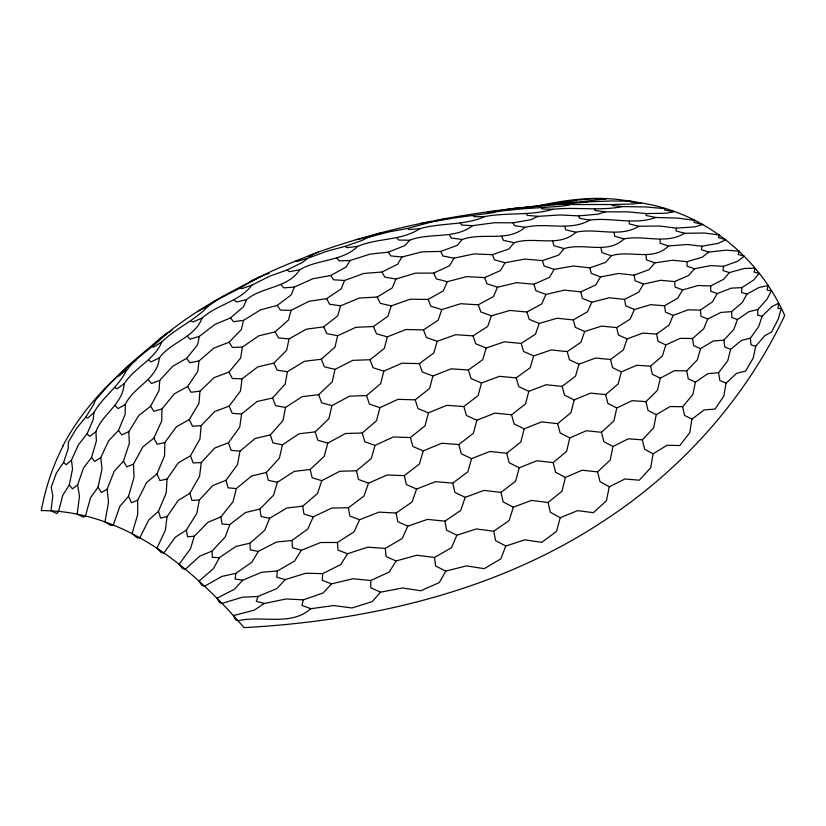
<?xml version="1.0" encoding="UTF-8"?>
<svg xmlns="http://www.w3.org/2000/svg" width="826" height="826" viewBox="0 0 826 826"><rect width="100%" height="100%" fill="white"/><g stroke="black" fill="none" stroke-linecap="round" stroke-linejoin="round"><path stroke-width="1.24" d="M750.431 338.164L741.521 340.415L730.618 349.326L727.758 360.766L718.558 372.722L707.768 373.682L695.399 382.18L692.808 394.642L682.617 406.691L670.103 406.547L656.247 414.642L653.686 427.847L642.37 439.855L628.297 438.802L612.964 446.494L610.166 460.123L597.59 471.914L582.154 470.2L565.366 477.459L562.031 491.15L548.082 502.528L531.541 500.38L513.328 507.195L509.167 520.525L493.731 531.242L476.375 528.929L456.84 535.227L451.533 547.7L434.528 557.457L416.738 555.248L396.046 560.978L389.283 572.036L370.771 580.513L370.771 587.792L380.549 592.18L402.561 587.967L420.806 590.766L439.318 582.537L445.803 571.117L466.442 565.862L484.253 568.67L500.824 558.882L505.77 546.048L524.809 539.832L541.763 542.372L556.487 531.386L560.245 517.706L577.601 510.654L593.388 512.667L606.387 500.804L609.299 486.772L624.931 478.956L639.303 480.216L650.733 467.733L653.108 453.773L667.016 445.255L679.777 445.534L689.782 432.648L691.93 419.133L704.134 409.944L715.11 409.046L723.865 395.953L726.033 383.202L736.575 373.373L745.63 371.091L753.271 357.957L755.728 346.249L764.639 335.79L771.629 331.969L778.309 318.919L781.262 308.49L778.061 308.521L778.474 303.183L771.567 306.9L762.109 316.234L758.764 326.425L750.431 338.164L750.979 344.845L755.728 346.249M708.842 252.075L702.141 257.237L687.046 261.687L687.015 266.168L694.449 268.791L710.814 265.6L723.545 266.302L737.566 261.315L744.319 256.205L738.093 254.429L739.198 251.166L726.126 250.164L708.842 252.075L701.439 249.731L701.986 246.21L718.197 243.35L725.837 239.705L718.424 237.609L719.446 234.976L704.248 233.015L684.558 233.273L676.019 230.908L676.411 228.141L694.532 226.913L702.74 224.517L694.047 222.37L694.78 220.356L677.516 218.085L655.741 217.465L646.097 215.503L646.231 213.583L665.849 213.232L674.346 211.755L664.496 210.021L664.847 208.648L645.942 206.954L622.69 206.572L612.242 205.55L612.18 204.518L558.438 204.528L515.744 208.224L497.459 211.074M569.331 204.982L561.412 206.283L522.239 208.833L499.41 211.167L492.203 212.85L454.094 217.971L432.06 221.843L407.486 228.451L388.881 231.92L367.838 237.444L362.149 240.397L345.196 246.365L327.261 251.114L307.478 258.383L302.657 262.265L287.076 270.009L270.071 276.008L251.847 285.135C239.561 301.748 216.887 304.474 202.009 318.155C194.75 337.669 171.085 341.83 159.346 357.875C157.673 379.299 133.657 386.527 125.284 404.503L125.17 414.218L118.49 430.48L108.66 440.702L100.782 457.594L102.001 469.044L98.036 487.195L90.53 497.789L85.481 515.889L83.292 517.241L77.221 514.03L79.482 496.106L77.592 484.924L83.467 468.074L91.521 457.418L96.394 441.053L95.909 431.74C102.362 413.847 123.053 403.976 124.127 383.842C134.297 367.663 154.421 360.074 161.762 341.964C174.4 329.626 190.61 322.274 203.743 310.576C213.428 299.848 227.945 294.872 240.356 287.954C264.588 272.611 291.526 262.647 318.093 252.167C381.798 229.225 448.611 216.102 515.744 208.224M723.545 266.302L723.029 270.556L729.358 272.59L744.102 268.512L755.057 268.161L754.055 272.095L759.197 273.354L753.57 280.117L741.913 287.582L731.124 288.181L717.205 293.56L712.415 301.882L700.407 310.111L688.037 309.822L673.169 315.387L669.039 325.103L656.629 334.076L642.835 333.095L627.068 338.928L623.434 349.832L610.548 359.496L612.551 367.642L621.348 371.906L636.774 365.257L650.558 366.176L662.4 355.975L665.849 344.917L680.201 338.34L692.529 338.505L703.742 328.82L707.675 318.991L720.922 312.424L731.619 311.629L742.295 302.522L746.9 294.108L759.022 287.52L767.932 285.569L767.168 290.184L771.319 290.845L766.962 299.384L757.762 309.554L757.679 315.222L762.109 316.234M646.231 213.583L627.843 211.848L605.365 211.848L597.807 214.182L578.809 215.896L560.09 214.956L537.974 216.35L531.335 219.613L513.049 222.803L494.175 222.752L472.596 225.663C454.723 239.602 429.995 232.271 409.748 240.232L404.864 245.58L388.375 252.126L369.924 254.15L350.069 260.531L346.053 267.066L330.73 275.502L312.92 278.723L294.345 287.076L291.217 294.882L277.288 305.362L260.479 309.895L243.567 320.374L241.347 329.533L229.122 342.212L213.779 348.169L199.004 360.931L197.755 371.524L187.605 386.506L174.183 393.94L161.979 408.984L161.7 420.971L153.884 438.131L142.805 446.98L133.471 464.109L134.049 477.304L128.526 496.292L119.925 506.286L113.265 524.975L110.829 525.522L104.985 521.805L108.536 502.311L107.112 489.219L114.225 471.264L123.466 461.197L129.321 443.314L128.825 431.606L138.892 415.375L150.58 406.278L159.057 390.522L159.748 380.383L172.737 366.248L186.593 358.36L197.507 344.907L199.376 336.358L214.894 324.453L230.537 317.896L243.546 306.725L246.499 299.652C262.42 286.415 288.016 288.253 299.662 269.803C317.814 258.972 342.232 261.656 357.73 246.334C377.678 237.867 401.322 240.851 419.753 228.75C441.094 222.493 464.449 225.694 484.976 216.546C507.401 212.282 530.788 215.906 552.79 209.298C576.042 206.768 599.645 211.177 622.69 206.572M655.741 217.465C634.399 225.364 611.674 217.155 589.692 220.108C569.961 231.61 546.358 222.194 525.068 227.305C507.691 242.483 482.621 232.096 462.302 239.457L457.274 245.374L440.64 251.414L422.076 251.827L401.901 257.01L397.729 264.155L382.015 272.012L363.77 273.447L344.545 280.479L341.179 288.883L326.569 298.661L308.986 301.304L291.031 310.339L288.46 320.023L275.182 331.856L258.683 335.872L242.4 347.096L240.624 358.071L228.998 372.082L214.089 377.658L199.954 391.194L198.963 403.408L189.288 419.567L176.434 426.753L164.849 442.519L164.56 455.776L157.002 473.845L146.584 482.601L137.643 500.267L137.756 514.216L132.067 533.658L137.281 537.829L139.811 537.829L148.68 520.029L158.468 511.273L166.232 492.915L167.028 479.101L178.24 462.901L190.455 455.787L199.975 438.905L201.11 425.658L214.76 411.534L229.143 406.144L240.428 391.121L242.09 378.773L257.836 366.858L273.912 363.13L286.725 350.141L289.007 338.897L306.415 329.151L323.668 326.889L337.731 315.862L340.642 305.806L359.279 298.062L377.234 297.03L392.288 287.882L395.902 279.054L415.437 273.138L433.712 273.107L449.581 265.755L453.959 258.177L474.103 253.912L492.368 254.687L508.919 249.008L514.154 242.72C534.267 235.978 559.006 247.996 575.939 232.22C596.764 227.677 619.696 238.033 638.911 226.272L659.716 226.025L676.411 228.141M757.762 309.554L748.893 311.691L737.463 319.517L733.787 329.502L723.937 340.116L713.241 341.035L700.52 348.644L697.33 359.868L686.716 370.843L674.346 370.729L660.346 378.163L657.413 390.388L645.953 401.622L632.076 400.682L616.805 407.972L613.904 420.93L601.473 432.297L586.284 430.759L569.785 437.914L566.657 451.285L553.162 462.643L536.91 460.753L519.234 467.795L515.6 481.228L500.959 492.389L483.933 490.417L465.183 497.345L460.753 510.416L444.915 521.154L427.465 519.389L407.817 526.152L402.293 538.376L385.257 548.423L367.828 547.163L347.55 553.74L340.715 564.581L322.625 573.647L322.336 580.379L331.546 583.837L353.043 578.747L370.771 580.513M530.529 206.985L576.104 200.243L595.68 198.426L595.556 199.087L606.222 198.798L576.651 202.277L611.199 200.976L630.878 201.203L630.754 202.091L641.327 202.948L632.737 204.012L612.18 204.518M741.913 287.582L741.552 292.528L746.9 294.108M621.348 371.906L618.158 383.945L605.623 394.591L590.569 393.135L574.132 399.908L570.972 412.67L557.653 423.655L541.577 421.91L524.19 428.859L520.824 442.044L506.668 453.237L489.849 451.481L471.615 458.636L467.784 471.883L452.762 483.127L435.529 481.651L416.624 489.033L412.071 501.94L396.17 513.018L378.958 512.12L359.62 519.74L354.075 531.82L337.411 542.486L320.725 542.496L301.335 550.292L294.603 561.03L277.35 571.014L276.803 577.219L285.28 579.584L305.785 573.234L322.625 573.647M264.403 274.975C229.081 292.022 193.965 310.855 163.785 336.12C151.148 349.605 132.521 358.391 123.91 375.097C115.423 388.922 101.877 398.421 93.896 412.628L93.224 419.587L87.04 433.887L78.47 444.687L71.48 460.103L66.245 464.728L63.592 462.415L68.207 448.652L68.321 442.096L76.642 428.147L85.739 417.213L93.421 404.946L95.403 400.238L106.761 387.157L128.35 365.412L158.871 339.558L166.862 333.921M684.558 233.273C666.045 244.795 644.146 234.821 624.064 238.89C607.678 254.759 583.755 242.4 564.117 248.595L558.665 255.11L542.403 260.593L524.809 259.085L505.037 262.73L500.422 270.577L484.635 277.588L466.711 276.617L447.238 281.687L443.355 290.814L428.126 299.435L410.181 299.229L391.235 305.888L387.983 316.213L373.435 326.528L355.82 327.323L337.679 335.748L334.953 347.178L321.262 359.248L304.402 361.303L287.427 371.669L285.166 384.08L272.57 397.956L256.979 401.55L241.615 413.991L239.705 427.187L228.451 442.777L214.636 448.095L201.276 462.55L199.603 476.199L189.856 493.267L178.271 500.38L167.079 516.591L165.324 530.251L156.93 548.268L161.328 552.656L163.847 552.976L175.329 537.168L186.397 530.055L196.774 513.421L199.365 500.009L212.726 485.595L226.004 480.288L237.537 464.615L239.984 451.141L255.203 438.461L270.339 434.92L282.988 420.568L285.507 407.445L302.213 396.614L318.691 394.663L332.238 381.829L334.974 369.387L352.774 360.363L370.069 359.723L384.307 348.427L387.363 336.874L405.865 329.512L423.511 329.873L438.255 320.106L441.765 309.595L460.681 303.72L478.306 304.815L493.452 296.544L497.531 287.211L516.632 282.678L533.916 284.247L549.373 277.402L554.163 269.369L573.265 266.013L589.919 267.83L605.654 262.369L611.281 255.719C630.228 249.834 652.891 261.677 668.575 245.931L687.263 244.517L701.986 246.21M610.548 359.496L595.536 358.05L578.933 364.214L575.567 376.109L562.176 386.403L546.162 384.73L528.805 391.307L525.501 403.924L511.552 414.776L494.826 413.145L476.839 420.217L473.37 433.268L458.833 444.564L441.714 443.263L423.273 450.882L419.391 464.026L404.296 475.631L387.188 474.971L368.53 483.189L363.998 496.023L348.438 507.753L331.804 508.042L313.25 516.859L307.871 528.908L291.991 540.493L276.4 542.042L258.342 551.386L251.909 562.165L235.885 573.347L235.111 579.047L242.679 580.203L261.749 572.242L277.35 571.014M63.592 462.415L56.519 472.72L51.202 487.185L52.833 495.776L50.975 510.778L56.839 513.576L58.605 511.315L62.766 495.259L69.291 484.976L72.554 469.034L71.48 460.103M687.046 261.687L672.694 260.242L654.925 262.844L649.184 269.534L634.192 275.182L618.726 273.478L600.564 276.875L595.66 285.001L580.761 291.877L564.385 290.122L545.965 294.448L541.742 303.885L526.947 312.011L509.921 310.442L491.367 315.821L487.691 326.446L473.03 335.852L455.653 334.706L437.15 341.303L433.856 352.929L419.401 363.626L401.994 363.203L383.78 371.142L380.703 383.594L366.558 395.571L349.543 396.16L331.918 405.587L328.924 418.627L315.253 431.864L299.105 433.784L282.451 444.811L279.384 458.131L266.375 472.472L251.641 475.993L236.35 488.569L233.025 501.743L220.862 516.942L208.028 522.228L194.337 536.177L190.496 548.722L179.118 564.334L182.773 568.784L185.303 569.31L199.613 556.249L212.117 551.045L225.281 536.9L229.783 524.593L245.446 512.523L259.849 509.064L273.53 495.228L277.433 482.239L294.293 471.378L310.163 469.498L324.257 456.303L327.777 443.108L345.454 433.526L362.253 432.979L376.563 420.661L379.877 407.672L397.998 399.35L415.23 399.825L429.623 388.468L432.896 375.995L451.161 368.83L468.363 369.996L482.745 359.671L486.173 347.973L504.335 341.84L521.175 343.42L535.485 334.158L539.233 323.451L557.137 318.227L573.296 319.93L587.513 311.743L591.788 302.213L609.268 297.783L624.487 299.373L638.632 292.249L643.578 284.061L660.532 280.303L674.615 281.552L688.678 275.502L694.449 268.791M331.546 583.837L323.142 592.954L303.307 599.882L301.934 605.437L310.855 608.7L333.828 605.541L351.959 607.967L372.268 601.617L380.549 592.18M729.358 272.59L723.617 279.322L710.67 285.982L698.156 285.507L682.617 289.926L677.712 298.186L664.548 305.754L650.661 304.66L634.368 309.513L630.135 319.125L616.712 327.602L601.638 326.094L584.684 331.474L580.936 342.274L567.225 351.618L551.19 349.945L533.658 355.934L530.22 367.715L516.198 377.905L499.462 376.326L481.496 383.027L478.151 395.561L463.83 406.537L446.711 405.318L428.467 412.845L425.008 425.844L410.408 437.522L393.29 436.975L375.025 445.41L364.762 441.683L362.253 432.979M375.025 445.41L371.246 458.544L356.46 470.81L339.785 471.264L321.81 480.66L317.494 493.535L302.677 506.193L286.983 507.949L269.668 518.263L264.64 530.406L249.958 543.178L235.782 546.492L219.437 557.633L213.469 568.546L198.983 581.122L202.009 585.52L204.559 586.233L221.822 576.434L235.885 573.347M285.28 579.584L276.937 588.535L258.011 596.424L256.318 601.38L264.382 603.455L286.23 598.943L303.307 599.882M63.013 446.174C52.575 466.391 45.43 488.228 41.3 510.582C124.251 510.447 192.675 567.947 244.042 627.636C368.799 620.811 495.424 591.726 601.091 522.621C679.674 472.1 744.732 400.135 784.7 315.491C759.156 257.433 704.826 212.891 641.647 203.01A477.996 275.977 60 0 0 624.642 200.388C595.278 195.793 565.831 199.778 537.034 206.118M369.903 237.01L370.44 236.102M158.871 339.558L167.585 332.486M242.679 580.203L234.584 589.144L216.949 598.261L219.489 602.546L222.018 603.434L242.328 597.239L258.011 596.424M93.896 412.628L87.763 418.07L85.739 417.213M126.244 369.934L119.264 375.799L117.808 376.098M77.592 484.924L72.451 488.858L69.291 484.976M249.762 281.718L260.118 276.483M95.909 431.74L89.766 436.376L87.04 433.887M168.855 332.517L171.849 330.4M124.127 383.842L116.982 388.819L114.762 387.559M211.229 303.803L216.464 300.21M310.855 608.7C290.432 626.635 262.09 615.071 238.053 620.77L235.555 619.696L233.376 615.566L254.191 610.207L264.382 603.455M100.782 457.594L94.722 461.466L91.521 457.418M161.762 341.964L153.739 347.003L151.984 346.703M107.112 489.219L101.361 492.533L98.036 487.195M125.284 404.503L118.066 408.581L115.196 405.669M207.605 306.291L197.497 311.505M159.346 357.875L151.117 361.912L148.618 359.971M128.825 431.606L121.763 434.91L118.49 430.48M202.009 318.155L192.943 321.954L190.816 320.787M133.471 464.109L126.77 466.835L123.466 461.197M308.335 256.039L318.093 252.167M137.643 500.267L131.468 502.673L128.526 496.292M159.748 380.383L151.499 383.501L148.443 379.929M251.847 285.135L242.152 288.553L240.356 287.954M308.717 256.607L312.156 255.44M371.566 235.751L380.538 232.953M199.376 336.358L190.145 339.135L187.368 336.347M307.478 258.383L297.329 261.305L295.853 261.057M161.979 408.984L153.904 411.296L150.58 406.278M265.528 274.459L269.09 273.489M246.499 299.652L236.546 301.996L234.078 299.838M167.079 516.591L160.616 518.098L158.468 511.273M164.849 442.519L157.157 444.264L153.884 438.131M436.293 220.738L446.649 218.425M367.838 237.444L356.223 239.685M167.028 479.101L159.883 480.587L157.002 473.845M199.004 360.931L189.794 362.738L186.593 358.36M532.347 206.985L534.69 206.552M299.662 269.803L289.234 271.682L287.076 270.009M487.319 212.798L489.849 212.375M492.389 211.941L494.929 211.508M432.06 221.843L420.579 223.412M576.672 201.895L557.158 203.506L523.178 207.842L528.113 207.347M505.068 209.783L533.596 206.263M243.567 320.374L233.521 321.665L230.537 317.896M357.73 246.334L346.992 247.686L345.196 246.365M587.296 202.009L558.438 204.528M199.954 391.194L190.961 392.247L187.605 386.506M194.337 536.177L187.574 536.786L186.397 530.055M499.41 211.167L488.176 211.817M419.753 228.75L408.891 229.545L407.486 228.451M294.345 287.076L283.741 287.861L281.036 284.64M201.11 425.658L192.52 426.237L189.288 419.567M199.365 500.009L191.942 500.422L189.856 493.267M201.276 462.55L193.232 462.942L190.455 455.787M242.4 347.096L232.416 347.478L229.122 342.212M350.069 260.531L339.145 260.83L336.791 258.073M484.976 216.546L474.134 216.763L473.143 215.792M409.748 240.232L398.721 240.077L396.779 237.712M291.031 310.339L280.386 310.132L277.288 305.362M242.09 378.773L232.354 378.525L228.998 372.082M552.79 209.298L542.093 208.906L541.546 207.946M219.437 557.633L212.303 557.364L212.117 551.045M472.596 225.663L461.651 225.085L460.196 223.041M344.545 280.479L333.539 279.777L330.73 275.502M241.615 413.991L232.282 413.361L229.143 406.144M229.783 524.593L222.07 524.045L220.862 516.942M239.984 451.141L231.146 450.356L228.451 442.777M236.35 488.569L228.048 487.825L226.004 480.288M537.974 216.35L527.267 215.359L526.348 213.593M289.007 338.897L278.486 337.927L275.182 331.856M401.901 257.01L390.791 255.915L388.375 252.126M462.302 239.457L451.285 238.033L449.385 234.729M605.365 211.848L595.03 210.475L594.71 208.926M340.642 305.806L329.677 304.288L326.569 298.661M287.427 371.669L277.185 370.193L273.912 363.13M525.068 227.305L514.361 225.632L513.049 222.803M395.902 279.054L384.792 277.133L382.015 272.012M589.692 220.108L579.439 218.26L578.809 215.896M285.507 407.445L275.605 405.659L272.57 397.956M258.342 551.386L250.268 549.92L249.958 543.178M337.679 335.748L326.879 333.632L323.668 326.889M453.959 258.177L442.942 255.988L440.64 251.414M282.451 444.811L272.962 442.922L270.339 434.92M269.668 518.263L261.109 516.56L259.849 509.064M277.433 482.239L268.398 480.391L266.375 472.472M514.154 242.72L503.447 240.387L501.743 236.412M575.939 232.22L565.748 229.855L564.747 226.5M391.235 305.888L380.218 303.328L377.234 297.03M638.911 226.272L629.391 223.97L629.216 221.285M334.974 369.387L324.411 366.837L321.262 359.248M447.238 281.687L436.293 278.858L433.712 273.107M331.918 405.587L321.634 402.799L318.691 394.663M505.037 262.73L494.402 259.808L492.368 254.687M387.363 336.874L376.491 333.807L373.435 326.528M624.064 238.89L614.647 236.215L614.11 232.602M564.117 248.595L553.998 245.725L552.646 241.326M327.777 443.108L317.814 440.227L315.253 431.864M301.335 550.292L292.466 547.69L291.991 540.493M321.81 480.66L312.187 477.789L310.163 469.498M313.25 516.859L303.999 514.082L302.677 506.193M441.765 309.595L430.904 306.24L428.126 299.435M668.575 245.931L660.108 243.278L660.108 239.623M383.78 371.142L373.084 367.735L370.069 359.723M497.531 287.211L486.948 283.772L484.635 277.588M611.281 255.719L601.917 252.642L601.008 248.048M554.163 269.369L544.097 266.034L542.403 260.593M737.463 319.517L731.877 317.597L731.619 311.629M379.877 407.672L369.387 404.059L366.558 395.571M437.15 341.303L426.392 337.545L423.511 329.873M654.925 262.844L646.469 259.86L646.025 255.244M717.205 293.56L710.721 291.217L710.67 285.982M491.367 315.821L480.835 311.949L478.306 304.815M600.564 276.875L591.22 273.416L589.919 267.83M545.965 294.448L535.909 290.68L533.916 284.247M368.53 483.189L358.505 479.441L356.46 470.81M359.62 519.74L349.852 516.033L348.438 507.753M432.896 375.995L422.262 371.948L419.401 363.626M347.55 553.74L338.061 550.137L337.411 542.486M682.617 289.926L675.079 287.004L674.615 281.552M643.578 284.061L635.08 280.757L634.192 275.182M730.618 349.326L724.763 347.044L723.937 340.116M707.675 318.991L701.016 316.317L700.407 310.111M486.173 347.973L475.693 343.771L473.03 335.852M428.467 412.845L417.956 408.591L415.23 399.825M591.788 302.213L582.413 298.403L580.761 291.877M539.233 323.451L529.198 319.332L526.947 312.011M673.169 315.387L665.498 312.145L664.548 305.754M423.273 450.882L412.897 446.505L410.408 437.522M634.368 309.513L625.798 305.878L624.487 299.373M481.496 383.027L471.068 378.545L468.363 369.996M726.033 383.202L719.89 380.549L718.558 372.722M416.624 489.033L406.392 484.594L404.296 475.631M700.52 348.644L693.633 345.64L692.529 338.505M584.684 331.474L575.268 327.323L573.296 319.93M533.658 355.934L523.622 351.494L521.175 343.42M407.817 526.152L397.719 521.691L396.17 513.018M396.046 560.978L386.103 556.538L385.257 548.423M476.839 420.217L466.473 415.53L463.83 406.537M665.849 344.917L658.023 341.355L656.629 334.076M627.068 338.928L618.395 334.974L616.712 327.602M528.805 391.307L518.749 386.609L516.198 377.905M578.933 364.214L569.455 359.775L567.225 351.618M471.615 458.636L461.29 453.794L458.833 444.564M695.399 382.18L688.275 378.824L686.716 370.843M465.183 497.345L454.909 492.379L452.762 483.127M660.346 378.163L652.333 374.271L650.558 366.176M524.19 428.859L514.102 423.934L511.552 414.776M574.132 399.908L564.561 395.189L562.176 386.403M456.84 535.227L446.608 530.189L444.915 521.154M445.803 571.117L435.612 566.017L434.528 557.457M691.93 419.133L684.548 415.426L682.617 406.691M519.234 467.795L509.115 462.674L506.668 453.237M616.805 407.972L607.853 403.408L605.623 394.591M656.247 414.642L648.038 410.419L645.953 401.622M569.785 437.914L560.131 432.927L557.653 423.655M513.328 507.195L503.168 501.909L500.959 492.389M612.964 446.494L603.858 441.642L601.473 432.297M565.366 477.459L555.599 472.245L553.162 462.643M505.77 546.048L495.569 540.617L493.731 531.242M653.108 453.773L644.672 449.23L642.37 439.855M560.245 517.706L550.364 512.275L548.082 502.528M609.299 486.772L600.017 481.651L597.59 471.914M62.755 446.133A507.876 293.22 0 0 1 130.952 364.235M133.42 362.18A507.876 293.22 0 0 1 135.918 360.146"/></g></svg>
